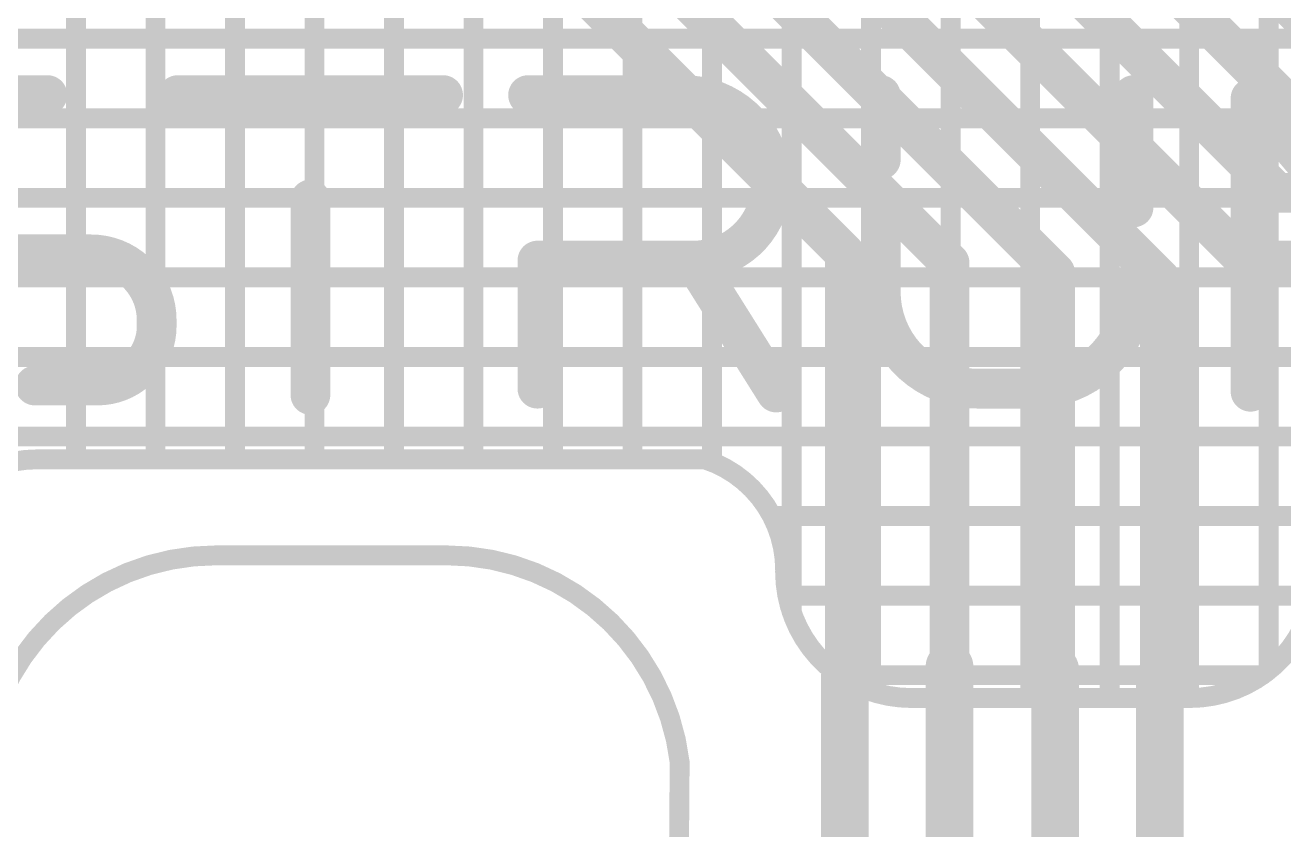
# Model space of a CAD drawing. Header units: inches. Extents: x -3.9 to 9.5, y -7 to 2.6.
# Drawn here: x 0.2478 to 0.5644, y -0.8642 to -0.6619 of the extents above; entities that cross this region are included whole.
import ezdxf

# ---------------------------------------------------------------- set-up
doc = ezdxf.new("R2010")
doc.units = ezdxf.units.IN
doc.header["$MEASUREMENT"] = 0
for name, color, linetype in [('Board Outline', 216, 'Continuous'), ('Bottom Layer', 5, 'Continuous'), ('Top Layer', 1, 'Continuous'), ('Top Overlay', 2, 'Continuous')]:
    doc.layers.add(name, color=color, linetype=linetype)

msp = doc.modelspace()

# ---------------------------------------------------------------- linework, layer by layer
at = {"layer": 'Board Outline'}
for points in [[(0.23725, -0.84725, 0.005, 0.005, -0.37962), (0.29588, -0.79524, 0.005, 0.005, 0)], [(0.29588, -0.79524, 0.005, 0.005, 0), (0.35384, -0.79524, 0.005, 0.005, 0)], [(0.35384, -0.79524, 0.005, 0.005, -0.37962), (0.41247, -0.84725, 0.005, 0.005, 0)], [(0.41214, -0.89088, 0.005, 0.005, 0), (0.41247, -0.84725, 0.005, 0.005, 0)]]:
    msp.add_lwpolyline(points, format="xyseb", dxfattribs=at)
for points in [[(0.29463, -0.79524, 0.0025, 0.0025, 1), (0.29713, -0.79524, 0.0025, 0.0025, 1)], [(0.29463, -0.79524, 0.0025, 0.0025, 1), (0.29713, -0.79524, 0.0025, 0.0025, 1)], [(0.35259, -0.79524, 0.0025, 0.0025, 1), (0.35509, -0.79524, 0.0025, 0.0025, 1)], [(0.35259, -0.79524, 0.0025, 0.0025, 1), (0.35509, -0.79524, 0.0025, 0.0025, 1)], [(0.41122, -0.84725, 0.0025, 0.0025, 1), (0.41372, -0.84725, 0.0025, 0.0025, 1)], [(0.41122, -0.84725, 0.0025, 0.0025, 1), (0.41372, -0.84725, 0.0025, 0.0025, 1)]]:
    msp.add_lwpolyline(points, format="xyseb", close=True, dxfattribs=at)
at = {"layer": 'Bottom Layer'}
for points in [[(0.41346, -0.50465, 0.01, 0.01, 0), (0.57892, -0.67011, 0.01, 0.01, 0)], [(0.3939, -0.51026, 0.01, 0.01, 0), (0.57075, -0.68711, 0.01, 0.01, 0)], [(0.37422, -0.51558, 0.01, 0.01, 0), (0.56275, -0.70411, 0.01, 0.01, 0)], [(0.35453, -0.52089, 0.01, 0.01, 0), (0.55475, -0.72111, 0.01, 0.01, 0)], [(0.33472, -0.52707, 0.01, 0.01, 0), (0.53326, -0.72561, 0.01, 0.01, 0)], [(0.31516, -0.53244, 0.01, 0.01, 0), (0.50691, -0.72419, 0.01, 0.01, 0)], [(0.29548, -0.5368, 0.01, 0.01, 0), (0.48035, -0.72167, 0.01, 0.01, 0)], [(0.27566, -0.54102, 0.01, 0.01, 0), (0.45405, -0.7194, 0.01, 0.01, 0)], [(0.56275, -0.70411, 0.01, 0.01, 0), (0.74375, -0.70411, 0.01, 0.01, 0)], [(0.45405, -0.82532, 0.01, 0.01, 0), (0.45405, -0.7194, 0.01, 0.01, 0)], [(0.48035, -0.82319, 0.01, 0.01, 0), (0.48035, -0.72167, 0.01, 0.01, 0)], [(0.55475, -0.72111, 0.01, 0.01, 0), (0.73575, -0.72111, 0.01, 0.01, 0)], [(0.50691, -0.8239, 0.01, 0.01, 0), (0.50691, -0.72419, 0.01, 0.01, 0)], [(0.53326, -0.82603, 0.01, 0.01, 0), (0.53326, -0.72561, 0.01, 0.01, 0)], [(0.45405, -1.03393, 0.012, 0.012, 0), (0.45405, -0.82532, 0.012, 0.012, 0)], [(0.48035, -1.03317, 0.012, 0.012, 0), (0.48035, -0.82319, 0.012, 0.012, 0)], [(0.50691, -1.03467, 0.012, 0.012, 0), (0.50691, -0.8239, 0.012, 0.012, 0)], [(0.53326, -1.03319, 0.012, 0.012, 0), (0.53326, -0.82603, 0.012, 0.012, 0)]]:
    msp.add_lwpolyline(points, format="xyseb", dxfattribs=at)
for points in [[(0.56025, -0.70411, 0.005, 0.005, 1), (0.56525, -0.70411, 0.005, 0.005, 1)], [(0.56025, -0.70411, 0.005, 0.005, 1), (0.56525, -0.70411, 0.005, 0.005, 1)], [(0.45155, -0.7194, 0.005, 0.005, 1), (0.45655, -0.7194, 0.005, 0.005, 1)], [(0.45155, -0.7194, 0.005, 0.005, 1), (0.45655, -0.7194, 0.005, 0.005, 1)], [(0.47785, -0.72167, 0.005, 0.005, 1), (0.48285, -0.72167, 0.005, 0.005, 1)], [(0.47785, -0.72167, 0.005, 0.005, 1), (0.48285, -0.72167, 0.005, 0.005, 1)], [(0.55225, -0.72111, 0.005, 0.005, 1), (0.55725, -0.72111, 0.005, 0.005, 1)], [(0.55225, -0.72111, 0.005, 0.005, 1), (0.55725, -0.72111, 0.005, 0.005, 1)], [(0.50441, -0.72419, 0.005, 0.005, 1), (0.50941, -0.72419, 0.005, 0.005, 1)], [(0.50441, -0.72419, 0.005, 0.005, 1), (0.50941, -0.72419, 0.005, 0.005, 1)], [(0.53076, -0.72561, 0.005, 0.005, 1), (0.53576, -0.72561, 0.005, 0.005, 1)], [(0.53076, -0.72561, 0.005, 0.005, 1), (0.53576, -0.72561, 0.005, 0.005, 1)], [(0.45105, -0.82532, 0.006, 0.006, 1), (0.45705, -0.82532, 0.006, 0.006, 1)], [(0.47735, -0.82319, 0.006, 0.006, 1), (0.48335, -0.82319, 0.006, 0.006, 1)], [(0.47785, -0.82319, 0.005, 0.005, 1), (0.48285, -0.82319, 0.005, 0.005, 1)], [(0.50391, -0.8239, 0.006, 0.006, 1), (0.50991, -0.8239, 0.006, 0.006, 1)], [(0.50441, -0.8239, 0.005, 0.005, 1), (0.50941, -0.8239, 0.005, 0.005, 1)], [(0.45155, -0.82532, 0.005, 0.005, 1), (0.45655, -0.82532, 0.005, 0.005, 1)], [(0.53026, -0.82603, 0.006, 0.006, 1), (0.53626, -0.82603, 0.006, 0.006, 1)], [(0.53076, -0.82603, 0.005, 0.005, 1), (0.53576, -0.82603, 0.005, 0.005, 1)]]:
    msp.add_lwpolyline(points, format="xyseb", close=True, dxfattribs=at)
at = {"layer": 'Top Layer'}
for points in [[(0.30062, -0.77111, 0.005, 0.005, 0), (0.30062, -0.47461, 0.005, 0.005, 0)], [(0.32062, -0.77111, 0.005, 0.005, 0), (0.32062, -0.47461, 0.005, 0.005, 0)], [(0.38062, -0.77111, 0.005, 0.005, 0), (0.38062, -0.47461, 0.005, 0.005, 0)], [(0.40062, -0.77111, 0.005, 0.005, 0), (0.40062, -0.47461, 0.005, 0.005, 0)], [(0.46062, -0.82946, 0.005, 0.005, 0), (0.46062, -0.47461, 0.005, 0.005, 0)], [(0.48062, -0.83111, 0.005, 0.005, 0), (0.48062, -0.47461, 0.005, 0.005, 0)], [(0.50062, -0.83111, 0.005, 0.005, 0), (0.50062, -0.47461, 0.005, 0.005, 0)], [(0.52062, -0.83111, 0.005, 0.005, 0), (0.52062, -0.47461, 0.005, 0.005, 0)], [(0.54062, -0.83111, 0.005, 0.005, 0), (0.54062, -0.47461, 0.005, 0.005, 0)], [(0.56062, -0.82414, 0.005, 0.005, 0), (0.56062, -0.47461, 0.005, 0.005, 0)], [(0.26062, -0.77111, 0.005, 0.005, 0), (0.26062, -0.51503, 0.005, 0.005, 0)], [(0.42062, -0.77177, 0.005, 0.005, 0), (0.42062, -0.51418, 0.005, 0.005, 0)], [(0.34062, -0.77111, 0.005, 0.005, 0), (0.34062, -0.51629, 0.005, 0.005, 0)], [(0.28062, -0.77111, 0.005, 0.005, 0), (0.28062, -0.5205, 0.005, 0.005, 0)], [(0.36062, -0.77111, 0.005, 0.005, 0), (0.36062, -0.5205, 0.005, 0.005, 0)], [(0.44062, -0.80943, 0.005, 0.005, 0), (0.44062, -0.51902, 0.005, 0.005, 0)], [(-0.26925, -0.66536, 0.005, 0.005, 0), (0.93013, -0.66536, 0.005, 0.005, 0)], [(-0.26925, -0.68536, 0.005, 0.005, 0), (0.93037, -0.68536, 0.005, 0.005, 0)], [(-0.26925, -0.70536, 0.005, 0.005, 0), (0.93037, -0.70536, 0.005, 0.005, 0)], [(-0.26925, -0.72536, 0.005, 0.005, 0), (0.93075, -0.72536, 0.005, 0.005, 0)], [(-0.26925, -0.74536, 0.005, 0.005, 0), (0.93075, -0.74536, 0.005, 0.005, 0)], [(-0.26925, -0.76536, 0.005, 0.005, 0), (0.93075, -0.76536, 0.005, 0.005, 0)], [(0.22075, -0.80111, 0.005, 0.005, -0.414535), (0.25075, -0.77111, 0.005, 0.005, 0)], [(0.25075, -0.77111, 0.005, 0.005, 0), (0.41882, -0.77111, 0.005, 0.005, 0)], [(0.41882, -0.77111, 0.005, 0.005, -0.325001), (0.43899, -0.79886, 0.005, 0.005, 0)], [(0.43567, -0.78536, 0.005, 0.005, 0), (0.57523, -0.78536, 0.005, 0.005, 0)], [(0.47075, -0.83111, 0.005, 0.005, -0.414265), (0.43898, -0.79934, 0.005, 0.005, 0)], [(0.57253, -0.79936, 0.005, 0.005, -0.414363), (0.54075, -0.83111, 0.005, 0.005, 0)], [(0.43956, -0.80536, 0.005, 0.005, 0), (0.57195, -0.80536, 0.005, 0.005, 0)], [(0.45252, -0.82536, 0.005, 0.005, 0), (0.559, -0.82536, 0.005, 0.005, 0)], [(0.47075, -0.83111, 0.005, 0.005, 0), (0.54075, -0.83111, 0.005, 0.005, 0)]]:
    msp.add_lwpolyline(points, format="xyseb", dxfattribs=at)
for points in [[(0.2495, -0.77111, 0.0025, 0.0025, 1), (0.252, -0.77111, 0.0025, 0.0025, 1)], [(0.2495, -0.77111, 0.0025, 0.0025, 1), (0.252, -0.77111, 0.0025, 0.0025, 1)], [(0.25937, -0.77111, 0.0025, 0.0025, 1), (0.26187, -0.77111, 0.0025, 0.0025, 1)], [(0.27937, -0.77111, 0.0025, 0.0025, 1), (0.28187, -0.77111, 0.0025, 0.0025, 1)], [(0.29937, -0.77111, 0.0025, 0.0025, 1), (0.30187, -0.77111, 0.0025, 0.0025, 1)], [(0.31937, -0.77111, 0.0025, 0.0025, 1), (0.32187, -0.77111, 0.0025, 0.0025, 1)], [(0.33937, -0.77111, 0.0025, 0.0025, 1), (0.34187, -0.77111, 0.0025, 0.0025, 1)], [(0.35937, -0.77111, 0.0025, 0.0025, 1), (0.36187, -0.77111, 0.0025, 0.0025, 1)], [(0.37937, -0.77111, 0.0025, 0.0025, 1), (0.38187, -0.77111, 0.0025, 0.0025, 1)], [(0.39937, -0.77111, 0.0025, 0.0025, 1), (0.40187, -0.77111, 0.0025, 0.0025, 1)], [(0.41757, -0.77111, 0.0025, 0.0025, 1), (0.42007, -0.77111, 0.0025, 0.0025, 1)], [(0.41757, -0.77111, 0.0025, 0.0025, 1), (0.42007, -0.77111, 0.0025, 0.0025, 1)], [(0.41937, -0.77177, 0.0025, 0.0025, 1), (0.42187, -0.77177, 0.0025, 0.0025, 1)], [(0.43442, -0.78536, 0.0025, 0.0025, 1), (0.43692, -0.78536, 0.0025, 0.0025, 1)], [(0.43773, -0.79934, 0.0025, 0.0025, 1), (0.44023, -0.79934, 0.0025, 0.0025, 1)], [(0.43774, -0.79886, 0.0025, 0.0025, 1), (0.44024, -0.79886, 0.0025, 0.0025, 1)], [(0.43831, -0.80536, 0.0025, 0.0025, 1), (0.44081, -0.80536, 0.0025, 0.0025, 1)], [(0.43937, -0.80943, 0.0025, 0.0025, 1), (0.44187, -0.80943, 0.0025, 0.0025, 1)], [(0.45127, -0.82536, 0.0025, 0.0025, 1), (0.45377, -0.82536, 0.0025, 0.0025, 1)], [(0.55775, -0.82536, 0.0025, 0.0025, 1), (0.56025, -0.82536, 0.0025, 0.0025, 1)], [(0.55937, -0.82414, 0.0025, 0.0025, 1), (0.56187, -0.82414, 0.0025, 0.0025, 1)], [(0.45937, -0.82946, 0.0025, 0.0025, 1), (0.46187, -0.82946, 0.0025, 0.0025, 1)], [(0.4695, -0.83111, 0.0025, 0.0025, 1), (0.472, -0.83111, 0.0025, 0.0025, 1)], [(0.4695, -0.83111, 0.0025, 0.0025, 1), (0.472, -0.83111, 0.0025, 0.0025, 1)], [(0.47937, -0.83111, 0.0025, 0.0025, 1), (0.48187, -0.83111, 0.0025, 0.0025, 1)], [(0.49937, -0.83111, 0.0025, 0.0025, 1), (0.50187, -0.83111, 0.0025, 0.0025, 1)], [(0.51937, -0.83111, 0.0025, 0.0025, 1), (0.52187, -0.83111, 0.0025, 0.0025, 1)], [(0.53937, -0.83111, 0.0025, 0.0025, 1), (0.54187, -0.83111, 0.0025, 0.0025, 1)], [(0.5395, -0.83111, 0.0025, 0.0025, 1), (0.542, -0.83111, 0.0025, 0.0025, 1)], [(0.5395, -0.83111, 0.0025, 0.0025, 1), (0.542, -0.83111, 0.0025, 0.0025, 1)]]:
    msp.add_lwpolyline(points, format="xyseb", close=True, dxfattribs=at)
at = {"layer": 'Top Overlay'}
for points in [[(0.23892, -0.67953, 0.01, 0.01, 0), (0.25344, -0.67953, 0.01, 0.01, 0)], [(0.28623, -0.67953, 0.01, 0.01, 0), (0.35296, -0.67953, 0.01, 0.01, 0)], [(0.37434, -0.67953, 0.01, 0.01, 0), (0.41359, -0.67953, 0.01, 0.01, 0)], [(0.41359, -0.67953, 0.01, 0.01, -0.414214), (0.43557, -0.70151, 0.01, 0.01, 0)], [(0.46305, -0.69576, 0.01, 0.01, 0), (0.46305, -0.67953, 0.01, 0.01, 0)], [(0.52664, -0.70776, 0.01, 0.01, 0), (0.52664, -0.67953, 0.01, 0.01, 0)], [(0.55607, -0.75411, 0.01, 0.01, 0), (0.55607, -0.68032, 0.01, 0.01, 0)], [(0.55607, -0.68032, 0.01, 0.01, 0), (0.59964, -0.73135, 0.01, 0.01, 0)], [(0.43557, -0.70151, 0.01, 0.01, -0.414214), (0.41594, -0.72114, 0.01, 0.01, 0)], [(0.31959, -0.7549, 0.01, 0.01, 0), (0.31959, -0.70576, 0.01, 0.01, 0)], [(0.46305, -0.72821, 0.01, 0.01, 0), (0.46305, -0.70976, 0.01, 0.01, 0)], [(0.2397, -0.71957, 0.01, 0.01, 0), (0.26443, -0.71957, 0.01, 0.01, 0)], [(0.26443, -0.71957, 0.01, 0.01, -0.414214), (0.28092, -0.73606, 0.01, 0.01, 0)], [(0.37669, -0.75333, 0.01, 0.01, 0), (0.37669, -0.72114, 0.01, 0.01, 0)], [(0.37669, -0.72114, 0.01, 0.01, 0), (0.41045, -0.72114, 0.01, 0.01, 0)], [(0.41045, -0.72114, 0.01, 0.01, 0), (0.41594, -0.72114, 0.01, 0.01, 0)], [(0.41594, -0.72114, 0.01, 0.01, 0), (0.43677, -0.7543, 0.01, 0.01, 0)], [(0.48738, -0.75333, 0.01, 0.01, -0.414214), (0.46305, -0.72899, 0.01, 0.01, 0)], [(0.52664, -0.72821, 0.01, 0.01, -0.414214), (0.50151, -0.75333, 0.01, 0.01, 0)], [(0.28092, -0.73763, 0.01, 0.01, 0), (0.28092, -0.73606, 0.01, 0.01, 0)], [(0.28092, -0.73763, 0.01, 0.01, -0.414214), (0.266, -0.75254, 0.01, 0.01, 0)], [(0.2503, -0.75254, 0.01, 0.01, 0), (0.266, -0.75254, 0.01, 0.01, 0)], [(0.48738, -0.75333, 0.01, 0.01, 0), (0.49484, -0.75333, 0.01, 0.01, 0)], [(0.49484, -0.75333, 0.01, 0.01, 0), (0.50034, -0.75333, 0.01, 0.01, 0)]]:
    msp.add_lwpolyline(points, format="xyseb", dxfattribs=at)
for points in [[(0.25094, -0.67953, 0.005, 0.005, 1), (0.25594, -0.67953, 0.005, 0.005, 1)], [(0.28373, -0.67953, 0.005, 0.005, 1), (0.28873, -0.67953, 0.005, 0.005, 1)], [(0.35046, -0.67953, 0.005, 0.005, 1), (0.35546, -0.67953, 0.005, 0.005, 1)], [(0.37184, -0.67953, 0.005, 0.005, 1), (0.37684, -0.67953, 0.005, 0.005, 1)], [(0.41109, -0.67953, 0.005, 0.005, 1), (0.41609, -0.67953, 0.005, 0.005, 1)], [(0.41109, -0.67953, 0.005, 0.005, 1), (0.41609, -0.67953, 0.005, 0.005, 1)], [(0.46055, -0.67953, 0.005, 0.005, 1), (0.46555, -0.67953, 0.005, 0.005, 1)], [(0.52414, -0.67953, 0.005, 0.005, 1), (0.52914, -0.67953, 0.005, 0.005, 1)], [(0.55357, -0.68032, 0.005, 0.005, 1), (0.55857, -0.68032, 0.005, 0.005, 1)], [(0.55357, -0.68032, 0.005, 0.005, 1), (0.55857, -0.68032, 0.005, 0.005, 1)], [(0.46055, -0.69576, 0.005, 0.005, 1), (0.46555, -0.69576, 0.005, 0.005, 1)], [(0.43307, -0.70151, 0.005, 0.005, 1), (0.43807, -0.70151, 0.005, 0.005, 1)], [(0.43307, -0.70151, 0.005, 0.005, 1), (0.43807, -0.70151, 0.005, 0.005, 1)], [(0.31709, -0.70576, 0.005, 0.005, 1), (0.32209, -0.70576, 0.005, 0.005, 1)], [(0.52414, -0.70776, 0.005, 0.005, 1), (0.52914, -0.70776, 0.005, 0.005, 1)], [(0.46055, -0.70976, 0.005, 0.005, 1), (0.46555, -0.70976, 0.005, 0.005, 1)], [(0.26193, -0.71957, 0.005, 0.005, 1), (0.26693, -0.71957, 0.005, 0.005, 1)], [(0.26193, -0.71957, 0.005, 0.005, 1), (0.26693, -0.71957, 0.005, 0.005, 1)], [(0.37419, -0.72114, 0.005, 0.005, 1), (0.37919, -0.72114, 0.005, 0.005, 1)], [(0.37419, -0.72114, 0.005, 0.005, 1), (0.37919, -0.72114, 0.005, 0.005, 1)], [(0.40795, -0.72114, 0.005, 0.005, 1), (0.41295, -0.72114, 0.005, 0.005, 1)], [(0.40795, -0.72114, 0.005, 0.005, 1), (0.41295, -0.72114, 0.005, 0.005, 1)], [(0.41344, -0.72114, 0.005, 0.005, 1), (0.41844, -0.72114, 0.005, 0.005, 1)], [(0.41344, -0.72114, 0.005, 0.005, 1), (0.41844, -0.72114, 0.005, 0.005, 1)], [(0.41344, -0.72114, 0.005, 0.005, 1), (0.41844, -0.72114, 0.005, 0.005, 1)], [(0.46055, -0.72821, 0.005, 0.005, 1), (0.46555, -0.72821, 0.005, 0.005, 1)], [(0.46055, -0.72899, 0.005, 0.005, 1), (0.46555, -0.72899, 0.005, 0.005, 1)], [(0.52414, -0.72821, 0.005, 0.005, 1), (0.52914, -0.72821, 0.005, 0.005, 1)], [(0.27842, -0.73606, 0.005, 0.005, 1), (0.28342, -0.73606, 0.005, 0.005, 1)], [(0.27842, -0.73606, 0.005, 0.005, 1), (0.28342, -0.73606, 0.005, 0.005, 1)], [(0.27842, -0.73763, 0.005, 0.005, 1), (0.28342, -0.73763, 0.005, 0.005, 1)], [(0.27842, -0.73763, 0.005, 0.005, 1), (0.28342, -0.73763, 0.005, 0.005, 1)], [(0.2478, -0.75254, 0.005, 0.005, 1), (0.2528, -0.75254, 0.005, 0.005, 1)], [(0.2635, -0.75254, 0.005, 0.005, 1), (0.2685, -0.75254, 0.005, 0.005, 1)], [(0.2635, -0.75254, 0.005, 0.005, 1), (0.2685, -0.75254, 0.005, 0.005, 1)], [(0.31709, -0.7549, 0.005, 0.005, 1), (0.32209, -0.7549, 0.005, 0.005, 1)], [(0.37419, -0.75333, 0.005, 0.005, 1), (0.37919, -0.75333, 0.005, 0.005, 1)], [(0.43427, -0.7543, 0.005, 0.005, 1), (0.43927, -0.7543, 0.005, 0.005, 1)], [(0.48488, -0.75333, 0.005, 0.005, 1), (0.48988, -0.75333, 0.005, 0.005, 1)], [(0.48488, -0.75333, 0.005, 0.005, 1), (0.48988, -0.75333, 0.005, 0.005, 1)], [(0.49234, -0.75333, 0.005, 0.005, 1), (0.49734, -0.75333, 0.005, 0.005, 1)], [(0.49234, -0.75333, 0.005, 0.005, 1), (0.49734, -0.75333, 0.005, 0.005, 1)], [(0.49784, -0.75333, 0.005, 0.005, 1), (0.50284, -0.75333, 0.005, 0.005, 1)], [(0.49901, -0.75333, 0.005, 0.005, 1), (0.50401, -0.75333, 0.005, 0.005, 1)], [(0.55357, -0.75411, 0.005, 0.005, 1), (0.55857, -0.75411, 0.005, 0.005, 1)]]:
    msp.add_lwpolyline(points, format="xyseb", close=True, dxfattribs=at)

doc.saveas('drawing.dxf')
